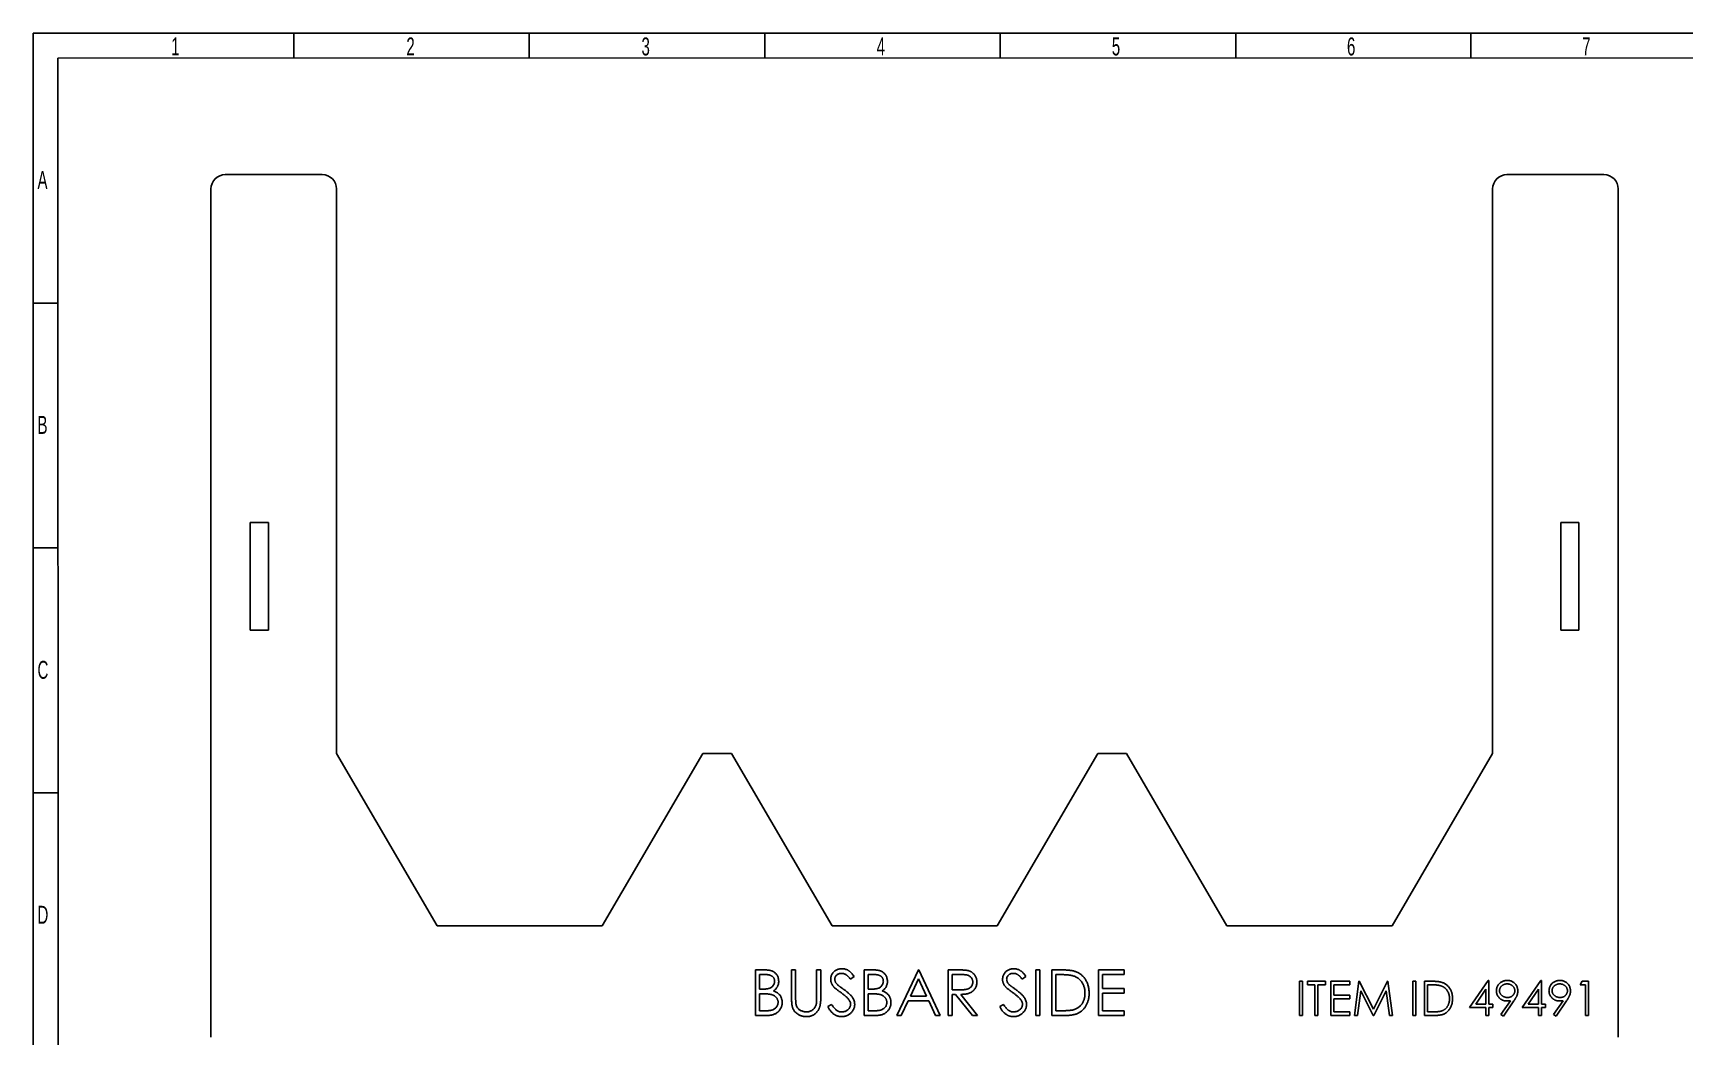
# Model space of a CAD drawing. Header units: millimetres. Extents: x 10 to 411, y 8 to 288.
# Drawn here: x 9.7 to 239.8, y 148.6 to 288.5 of the extents above; entities that cross this region are included whole.
import ezdxf

# ---------------------------------------------------------------- set-up
doc = ezdxf.new("R2010")
doc.units = ezdxf.units.MM
doc.layers.add('SLD-0', color=179, linetype='Continuous')
doc.styles.add('SLDTEXTSTYLE2', font='TXT', dxfattribs={"width": 0.623711})

msp = doc.modelspace()

# ---------------------------------------------------------------- linework, layer by layer
at = {"color": 7, "linetype": 'Continuous', "lineweight": 25}
for p, q in [((50.01, 268.77), (36.51, 268.77)), ((228.51, 268.77), (215.01, 268.77)), ((34.51, 266.77), (34.51, 148.62)), ((52.01, 188.12), (52.01, 266.77)), ((213.01, 266.77), (213.01, 188.12)), ((230.51, 148.62), (230.51, 266.77)), ((39.99, 220.32), (39.99, 205.32)), ((42.54, 220.32), (39.99, 220.32)), ((42.54, 205.32), (42.54, 220.32)), ((222.49, 220.32), (222.49, 205.32)), ((225.04, 220.32), (222.49, 220.32)), ((225.04, 205.32), (225.04, 220.32)), ((39.99, 205.32), (42.54, 205.32)), ((222.49, 205.32), (225.04, 205.32)), ((66.01, 164.12), (52.01, 188.12)), ((103.01, 188.12), (89.01, 164.12)), ((107.01, 188.12), (103.01, 188.12)), ((121.01, 164.12), (107.01, 188.12)), ((158.01, 188.12), (144.01, 164.12)), ((162.01, 188.12), (158.01, 188.12)), ((176.01, 164.12), (162.01, 188.12)), ((213.01, 188.12), (199.01, 164.12)), ((89.01, 164.12), (66.01, 164.12)), ((144.01, 164.12), (121.01, 164.12)), ((199.01, 164.12), (176.01, 164.12)), ((110.33, 157.97), (111.57, 157.97)), ((110.33, 151.62), (110.33, 157.97)), ((111.67, 157.32), (110.9, 157.32)), ((110.9, 157.32), (110.9, 155.29)), ((115.37, 157.97), (115.94, 157.97)), ((115.37, 154.14), (115.37, 157.97)), ((115.94, 157.97), (115.94, 154.17)), ((118.87, 157.97), (119.44, 157.97)), ((118.87, 154.17), (118.87, 157.97)), ((119.44, 157.97), (119.44, 154.14)), ((124.08, 157.06), (123.57, 156.67)), ((125.47, 157.97), (126.71, 157.97)), ((125.47, 151.62), (125.47, 157.97)), ((126.04, 157.32), (126.04, 155.29)), ((126.81, 157.32), (126.04, 157.32)), ((130.03, 151.62), (133.04, 157.97)), ((133.07, 156.74), (131.92, 154.31)), ((133.04, 157.97), (133.12, 157.97)), ((134.19, 154.31), (133.07, 156.74)), ((133.12, 157.97), (136.05, 151.62)), ((137.19, 157.97), (138.46, 157.97)), ((137.19, 151.62), (137.19, 157.97)), ((137.76, 157.32), (137.76, 155.21)), ((138.95, 157.32), (137.76, 157.32)), ((148.02, 157.06), (147.5, 156.67)), ((149.4, 157.97), (149.97, 157.97)), ((149.4, 151.62), (149.4, 157.97)), ((149.97, 157.97), (149.97, 151.62)), ((151.6, 157.97), (152.88, 157.97)), ((151.6, 151.62), (151.6, 157.97)), ((152.62, 157.32), (152.17, 157.32)), ((152.17, 157.32), (152.17, 152.28)), ((158.11, 157.97), (161.7, 157.97)), ((158.11, 151.62), (158.11, 157.97)), ((158.68, 157.32), (158.68, 155.37)), ((161.7, 157.32), (158.68, 157.32)), ((161.7, 157.97), (161.7, 157.32)), ((209.81, 152.72), (212.41, 156.51)), ((212.41, 156.51), (212.5, 156.51)), ((212.5, 156.51), (212.5, 153.21)), ((217.14, 152.72), (219.74, 156.51)), ((219.74, 156.51), (219.83, 156.51)), ((219.83, 156.51), (219.83, 153.21)), ((110.9, 155.29), (111.28, 155.29)), ((110.9, 154.64), (110.9, 152.28)), ((111.27, 154.64), (110.9, 154.64)), ((126.04, 155.29), (126.42, 155.29)), ((126.04, 154.64), (126.04, 152.28)), ((126.42, 154.64), (126.04, 154.64)), ((131.92, 154.31), (134.19, 154.31)), ((137.76, 155.21), (138.92, 155.2)), ((137.76, 154.55), (137.76, 151.62)), ((138.22, 154.55), (137.76, 154.55)), ((140.56, 151.62), (138.22, 154.55)), ((138.93, 154.55), (141.26, 151.62)), ((158.68, 155.37), (161.7, 155.37)), ((158.68, 154.72), (158.68, 152.28)), ((161.7, 154.72), (158.68, 154.72)), ((161.7, 155.37), (161.7, 154.72)), ((186.12, 156.39), (186.55, 156.39)), ((186.12, 151.62), (186.12, 156.39)), ((186.55, 156.39), (186.55, 151.62)), ((187.22, 156.39), (189.73, 156.39)), ((187.22, 155.9), (187.22, 156.39)), ((188.26, 155.9), (187.22, 155.9)), ((188.26, 151.62), (188.26, 155.9)), ((188.69, 155.9), (188.69, 151.62)), ((189.73, 155.9), (188.69, 155.9)), ((189.73, 156.39), (189.73, 155.9)), ((190.46, 156.39), (193.14, 156.39)), ((190.46, 151.62), (190.46, 156.39)), ((190.89, 155.9), (190.89, 154.43)), ((193.14, 155.9), (190.89, 155.9)), ((190.89, 154.43), (193.14, 154.43)), ((193.14, 156.39), (193.14, 155.9)), ((193.14, 154.43), (193.14, 153.94)), ((193.76, 151.62), (194.38, 156.39)), ((194.64, 155.06), (194.19, 151.62)), ((194.38, 156.39), (194.44, 156.39)), ((194.44, 156.39), (196.41, 152.48)), ((196.37, 151.62), (194.64, 155.06)), ((196.41, 152.48), (198.37, 156.39)), ((198.18, 155.05), (196.46, 151.62)), ((198.64, 151.62), (198.18, 155.05)), ((198.37, 156.39), (198.43, 156.39)), ((198.43, 156.39), (199.07, 151.62)), ((201.88, 156.39), (202.3, 156.39)), ((201.88, 151.62), (201.88, 156.39)), ((202.3, 156.39), (202.3, 151.62)), ((203.52, 156.39), (204.49, 156.39)), ((203.52, 151.62), (203.52, 156.39)), ((204.29, 155.9), (203.95, 155.9)), ((203.95, 155.9), (203.95, 152.11)), ((212.07, 155.28), (210.65, 153.21)), ((212.07, 153.21), (212.07, 155.28)), ((219.4, 155.28), (217.98, 153.21)), ((219.4, 153.21), (219.4, 155.28)), ((225.2, 155.9), (225.48, 156.39)), ((225.93, 155.9), (225.2, 155.9)), ((225.48, 156.39), (226.36, 156.39)), ((225.93, 151.62), (225.93, 155.9)), ((226.36, 156.39), (226.36, 151.62)), ((110.9, 152.28), (111.71, 152.28)), ((120.42, 152.85), (120.96, 153.17)), ((126.04, 152.28), (126.85, 152.28)), ((131.62, 153.66), (130.65, 151.62)), ((134.49, 153.66), (131.62, 153.66)), ((135.43, 151.62), (134.49, 153.66)), ((144.36, 152.85), (144.89, 153.17)), ((152.17, 152.28), (152.9, 152.28)), ((158.68, 152.28), (161.7, 152.28)), ((161.7, 152.28), (161.7, 151.62)), ((190.89, 153.94), (190.89, 152.11)), ((193.14, 153.94), (190.89, 153.94)), ((190.89, 152.11), (193.14, 152.11)), ((193.14, 152.11), (193.14, 151.62)), ((203.95, 152.11), (204.5, 152.11)), ((212.07, 152.72), (209.81, 152.72)), ((210.65, 153.21), (212.07, 153.21)), ((212.07, 151.62), (212.07, 152.72)), ((212.5, 153.21), (213.05, 153.21)), ((212.5, 152.72), (212.5, 151.62)), ((213.05, 152.72), (212.5, 152.72)), ((213.05, 153.21), (213.05, 152.72)), ((214.17, 151.74), (215.5, 153.67)), ((215.98, 153.65), (214.51, 151.5)), ((219.4, 152.72), (217.14, 152.72)), ((217.98, 153.21), (219.4, 153.21)), ((219.4, 151.62), (219.4, 152.72)), ((219.83, 153.21), (220.38, 153.21)), ((219.83, 152.72), (219.83, 151.62)), ((220.38, 152.72), (219.83, 152.72)), ((220.38, 153.21), (220.38, 152.72)), ((221.5, 151.74), (222.82, 153.67)), ((223.31, 153.65), (221.84, 151.5)), ((112.04, 151.62), (110.33, 151.62)), ((127.19, 151.62), (125.47, 151.62)), ((130.65, 151.62), (130.03, 151.62)), ((136.05, 151.62), (135.43, 151.62)), ((137.76, 151.62), (137.19, 151.62)), ((141.26, 151.62), (140.56, 151.62)), ((149.97, 151.62), (149.4, 151.62)), ((153.57, 151.62), (151.6, 151.62)), ((161.7, 151.62), (158.11, 151.62)), ((186.55, 151.62), (186.12, 151.62)), ((188.69, 151.62), (188.26, 151.62)), ((193.14, 151.62), (190.46, 151.62)), ((194.19, 151.62), (193.76, 151.62)), ((196.46, 151.62), (196.37, 151.62)), ((199.07, 151.62), (198.64, 151.62)), ((202.3, 151.62), (201.88, 151.62)), ((205, 151.62), (203.52, 151.62)), ((212.5, 151.62), (212.07, 151.62)), ((214.51, 151.5), (214.17, 151.74)), ((219.83, 151.62), (219.4, 151.62)), ((221.84, 151.5), (221.5, 151.74)), ((226.36, 151.62), (225.93, 151.62))]:
    msp.add_line(p, q, dxfattribs=at)
for centre, start, end in [((36.51, 266.77), 90, 180), ((50.01, 266.77), 0, 90), ((215.01, 266.77), 90, 180), ((228.51, 266.77), 0, 90)]:
    msp.add_arc(centre, 2, start, end, dxfattribs=at)
for points, knots in [([(111.57, 157.97), (111.63, 157.97), (111.74, 157.97), (111.91, 157.96), (112.07, 157.95), (112.22, 157.93), (112.36, 157.9), (112.49, 157.87), (112.61, 157.84), (112.75, 157.78), (112.91, 157.69), (113.08, 157.57), (113.23, 157.41), (113.35, 157.24), (113.46, 157.04), (113.53, 156.84), (113.58, 156.62), (113.58, 156.48), (113.58, 156.4)], [0, 0, 0, 0, 0.062594, 0.121323, 0.17668, 0.228365, 0.276868, 0.321879, 0.364099, 0.403356, 0.477968, 0.550535, 0.623584, 0.698175, 0.773354, 0.847281, 0.922818, 1, 1, 1, 1]), ([(113.01, 156.39), (113.01, 156.42), (113.01, 156.49), (112.99, 156.59), (112.97, 156.69), (112.94, 156.78), (112.89, 156.86), (112.83, 156.94), (112.77, 157.01), (112.69, 157.08), (112.6, 157.13), (112.51, 157.19), (112.39, 157.23), (112.27, 157.26), (112.14, 157.29), (111.99, 157.31), (111.84, 157.32), (111.73, 157.32), (111.67, 157.32)], [0, 0, 0, 0, 0.057003, 0.111818, 0.164402, 0.21587, 0.266841, 0.317479, 0.369902, 0.4234, 0.479718, 0.539241, 0.602431, 0.67103, 0.744485, 0.823454, 0.90874, 1, 1, 1, 1]), ([(120.83, 156.65), (120.83, 156.72), (120.84, 156.85), (120.88, 157.05), (120.94, 157.23), (121.03, 157.41), (121.14, 157.57), (121.27, 157.71), (121.42, 157.84), (121.6, 157.95), (121.78, 158.03), (121.98, 158.09), (122.18, 158.13), (122.32, 158.13), (122.39, 158.14)], [0, 0, 0, 0, 0.083785, 0.16578, 0.24628, 0.327461, 0.408797, 0.489715, 0.571376, 0.655523, 0.741019, 0.826547, 0.911989, 1, 1, 1, 1]), ([(121.18, 155.69), (121.16, 155.73), (121.1, 155.8), (121.03, 155.91), (120.97, 156.03), (120.92, 156.15), (120.88, 156.27), (120.85, 156.4), (120.83, 156.53), (120.83, 156.61), (120.83, 156.65)], [0, 0, 0, 0, 0.133507, 0.262559, 0.388264, 0.512667, 0.633722, 0.755394, 0.877553, 1, 1, 1, 1]), ([(122.33, 157.49), (122.26, 157.48), (122.14, 157.48), (121.96, 157.43), (121.8, 157.36), (121.66, 157.26), (121.54, 157.14), (121.46, 157), (121.41, 156.84), (121.4, 156.74), (121.4, 156.68)], [0, 0, 0, 0, 0.1430731, 0.275903, 0.4023709, 0.5284136, 0.6503564, 0.7658951, 0.8807741, 1, 1, 1, 1]), ([(121.4, 156.68), (121.4, 156.65), (121.4, 156.58), (121.42, 156.48), (121.45, 156.38), (121.49, 156.28), (121.54, 156.18), (121.62, 156.07), (121.71, 155.97), (121.78, 155.9), (121.82, 155.86)], [0, 0, 0, 0, 0.1072852, 0.2147459, 0.3229386, 0.4341162, 0.5534123, 0.686073, 0.834256, 1, 1, 1, 1]), ([(123.57, 156.67), (123.54, 156.71), (123.48, 156.79), (123.39, 156.9), (123.3, 157), (123.22, 157.08), (123.14, 157.16), (123.06, 157.22), (122.99, 157.28), (122.9, 157.34), (122.78, 157.4), (122.64, 157.45), (122.49, 157.48), (122.38, 157.48), (122.33, 157.49)], [0, 0, 0, 0, 0.098469, 0.189629, 0.274184, 0.352183, 0.423199, 0.488551, 0.548473, 0.60144, 0.701198, 0.799592, 0.898545, 1, 1, 1, 1]), ([(122.39, 158.14), (122.47, 158.13), (122.62, 158.13), (122.84, 158.08), (123.05, 158.01), (123.22, 157.93), (123.35, 157.84), (123.45, 157.77), (123.55, 157.68), (123.66, 157.58), (123.76, 157.47), (123.87, 157.34), (123.98, 157.21), (124.05, 157.11), (124.08, 157.06)], [0, 0, 0, 0, 0.107233, 0.213252, 0.31883, 0.426794, 0.483646, 0.543604, 0.608308, 0.677127, 0.750686, 0.828713, 0.91219, 1, 1, 1, 1]), ([(126.71, 157.97), (126.77, 157.97), (126.89, 157.97), (127.06, 157.96), (127.22, 157.95), (127.37, 157.93), (127.5, 157.9), (127.63, 157.87), (127.75, 157.84), (127.89, 157.78), (128.05, 157.69), (128.22, 157.57), (128.37, 157.41), (128.5, 157.24), (128.6, 157.04), (128.67, 156.84), (128.72, 156.62), (128.72, 156.48), (128.73, 156.4)], [0, 0, 0, 0, 0.062594, 0.121323, 0.17668, 0.228365, 0.276868, 0.321879, 0.364099, 0.403356, 0.477968, 0.550535, 0.623584, 0.698175, 0.773354, 0.847281, 0.922818, 1, 1, 1, 1]), ([(128.16, 156.39), (128.15, 156.42), (128.15, 156.49), (128.14, 156.59), (128.11, 156.69), (128.08, 156.78), (128.03, 156.86), (127.98, 156.94), (127.91, 157.01), (127.83, 157.08), (127.75, 157.13), (127.65, 157.19), (127.54, 157.23), (127.42, 157.26), (127.28, 157.29), (127.14, 157.31), (126.98, 157.32), (126.87, 157.32), (126.81, 157.32)], [0, 0, 0, 0, 0.0570031, 0.1118179, 0.1644024, 0.2158698, 0.2668411, 0.317479, 0.3699021, 0.4234004, 0.4797184, 0.5392415, 0.6024307, 0.6710295, 0.7444848, 0.823454, 0.9087403, 1, 1, 1, 1]), ([(138.46, 157.97), (138.55, 157.97), (138.71, 157.97), (138.94, 157.97), (139.16, 157.96), (139.35, 157.95), (139.52, 157.94), (139.66, 157.93), (139.79, 157.91), (139.87, 157.89), (139.9, 157.89)], [0, 0, 0, 0, 0.176258, 0.338434, 0.484822, 0.617158, 0.734698, 0.837385, 0.926372, 1, 1, 1, 1]), ([(140.61, 156.28), (140.61, 156.33), (140.6, 156.43), (140.57, 156.58), (140.51, 156.72), (140.43, 156.85), (140.33, 156.97), (140.22, 157.07), (140.09, 157.15), (139.97, 157.21), (139.86, 157.24), (139.77, 157.26), (139.66, 157.28), (139.54, 157.3), (139.41, 157.31), (139.27, 157.32), (139.12, 157.32), (139.01, 157.32), (138.95, 157.32)], [0, 0, 0, 0, 0.068814, 0.136365, 0.204019, 0.273064, 0.342913, 0.410965, 0.479169, 0.549308, 0.587652, 0.630647, 0.678879, 0.731934, 0.791111, 0.855283, 0.925086, 1, 1, 1, 1]), ([(139.9, 157.89), (139.95, 157.88), (140.04, 157.85), (140.17, 157.81), (140.3, 157.75), (140.42, 157.68), (140.53, 157.61), (140.64, 157.52), (140.74, 157.43), (140.83, 157.33), (140.91, 157.22), (140.98, 157.1), (141.04, 156.98), (141.09, 156.85), (141.13, 156.72), (141.16, 156.57), (141.18, 156.43), (141.18, 156.33), (141.18, 156.28)], [0, 0, 0, 0, 0.064217, 0.127064, 0.188745, 0.249132, 0.309453, 0.369827, 0.43065, 0.492352, 0.554072, 0.61569, 0.676798, 0.738439, 0.801317, 0.865185, 0.931641, 1, 1, 1, 1]), ([(144.76, 156.65), (144.77, 156.72), (144.77, 156.85), (144.81, 157.05), (144.87, 157.23), (144.96, 157.41), (145.07, 157.57), (145.2, 157.71), (145.36, 157.84), (145.53, 157.95), (145.72, 158.03), (145.91, 158.09), (146.12, 158.13), (146.26, 158.13), (146.33, 158.14)], [0, 0, 0, 0, 0.083785, 0.16578, 0.24628, 0.327461, 0.408797, 0.489715, 0.571376, 0.655523, 0.741019, 0.826547, 0.911989, 1, 1, 1, 1]), ([(145.12, 155.69), (145.09, 155.73), (145.03, 155.8), (144.96, 155.91), (144.9, 156.03), (144.85, 156.15), (144.81, 156.27), (144.78, 156.4), (144.77, 156.53), (144.76, 156.61), (144.76, 156.65)], [0, 0, 0, 0, 0.133507, 0.262559, 0.388264, 0.512667, 0.633722, 0.755394, 0.877553, 1, 1, 1, 1]), ([(146.26, 157.49), (146.2, 157.48), (146.07, 157.48), (145.89, 157.43), (145.73, 157.36), (145.59, 157.26), (145.48, 157.14), (145.39, 157), (145.34, 156.84), (145.34, 156.74), (145.33, 156.68)], [0, 0, 0, 0, 0.143073, 0.275903, 0.402371, 0.528414, 0.650356, 0.765895, 0.880774, 1, 1, 1, 1]), ([(145.33, 156.68), (145.33, 156.65), (145.34, 156.58), (145.35, 156.48), (145.38, 156.38), (145.42, 156.28), (145.48, 156.18), (145.55, 156.07), (145.64, 155.97), (145.71, 155.9), (145.75, 155.86)], [0, 0, 0, 0, 0.107285, 0.214746, 0.322939, 0.434116, 0.553412, 0.686073, 0.834256, 1, 1, 1, 1]), ([(147.5, 156.67), (147.47, 156.71), (147.41, 156.79), (147.32, 156.9), (147.24, 157), (147.15, 157.08), (147.07, 157.16), (147, 157.22), (146.92, 157.28), (146.83, 157.34), (146.72, 157.4), (146.57, 157.45), (146.42, 157.48), (146.32, 157.48), (146.26, 157.49)], [0, 0, 0, 0, 0.098469, 0.189629, 0.274184, 0.352183, 0.423199, 0.488551, 0.548473, 0.60144, 0.701198, 0.799592, 0.898545, 1, 1, 1, 1]), ([(146.33, 158.14), (146.4, 158.13), (146.55, 158.13), (146.77, 158.08), (146.98, 158.01), (147.15, 157.93), (147.28, 157.84), (147.38, 157.77), (147.49, 157.68), (147.59, 157.58), (147.7, 157.47), (147.8, 157.34), (147.91, 157.21), (147.98, 157.11), (148.02, 157.06)], [0, 0, 0, 0, 0.107233, 0.213252, 0.31883, 0.426794, 0.483646, 0.543604, 0.608308, 0.677127, 0.750686, 0.828713, 0.91219, 1, 1, 1, 1]), ([(154.57, 157.14), (154.52, 157.16), (154.4, 157.19), (154.22, 157.22), (154.01, 157.25), (153.78, 157.28), (153.52, 157.3), (153.24, 157.31), (152.94, 157.32), (152.73, 157.32), (152.62, 157.32)], [0, 0, 0, 0, 0.084319, 0.179285, 0.286583, 0.405111, 0.535593, 0.67819, 0.832976, 1, 1, 1, 1]), ([(152.88, 157.97), (153, 157.97), (153.21, 157.97), (153.52, 157.96), (153.81, 157.94), (154.07, 157.92), (154.31, 157.89), (154.53, 157.85), (154.72, 157.8), (154.84, 157.76), (154.9, 157.74)], [0, 0, 0, 0, 0.164289, 0.317406, 0.458844, 0.589367, 0.707831, 0.81577, 0.91288, 1, 1, 1, 1]), ([(156.24, 154.72), (156.24, 154.79), (156.24, 154.94), (156.22, 155.15), (156.18, 155.36), (156.13, 155.56), (156.07, 155.75), (155.99, 155.93), (155.91, 156.1), (155.8, 156.27), (155.69, 156.42), (155.56, 156.56), (155.42, 156.69), (155.27, 156.81), (155.11, 156.91), (154.94, 157), (154.76, 157.08), (154.63, 157.12), (154.57, 157.14)], [0, 0, 0, 0, 0.0701512, 0.1378126, 0.2032262, 0.2671741, 0.330024, 0.3917943, 0.4530844, 0.5143339, 0.575, 0.6348655, 0.6941163, 0.7534416, 0.8131258, 0.8740797, 0.936007, 1, 1, 1, 1]), ([(154.9, 157.74), (154.97, 157.72), (155.12, 157.66), (155.32, 157.56), (155.52, 157.44), (155.7, 157.31), (155.87, 157.16), (156.03, 156.99), (156.18, 156.82), (156.31, 156.62), (156.43, 156.42), (156.53, 156.2), (156.62, 155.98), (156.69, 155.75), (156.74, 155.5), (156.78, 155.25), (156.81, 154.99), (156.81, 154.81), (156.81, 154.72)], [0, 0, 0, 0, 0.061545, 0.121694, 0.181155, 0.239875, 0.298702, 0.357647, 0.417605, 0.478494, 0.540407, 0.602345, 0.665004, 0.728559, 0.793651, 0.860534, 0.929236, 1, 1, 1, 1]), ([(213.54, 155.05), (213.54, 155.12), (213.54, 155.25), (213.58, 155.44), (213.64, 155.62), (213.73, 155.79), (213.84, 155.95), (213.97, 156.09), (214.12, 156.21), (214.28, 156.32), (214.47, 156.4), (214.66, 156.46), (214.85, 156.5), (214.99, 156.51), (215.05, 156.51)], [0, 0, 0, 0, 0.085249, 0.167327, 0.248175, 0.328829, 0.409908, 0.490584, 0.572993, 0.658265, 0.744222, 0.82906, 0.913938, 1, 1, 1, 1]), ([(215.05, 156.51), (215.12, 156.51), (215.25, 156.5), (215.44, 156.46), (215.63, 156.4), (215.8, 156.32), (215.96, 156.22), (216.11, 156.09), (216.23, 155.94), (216.34, 155.78), (216.42, 155.61), (216.48, 155.43), (216.52, 155.24), (216.53, 155.11), (216.53, 155.04)], [0, 0, 0, 0, 0.0855321, 0.1690034, 0.2519432, 0.335682, 0.4194086, 0.5012649, 0.5837029, 0.6680004, 0.7519187, 0.8345977, 0.9165257, 1, 1, 1, 1]), ([(220.86, 155.05), (220.87, 155.12), (220.87, 155.25), (220.91, 155.44), (220.97, 155.62), (221.06, 155.79), (221.16, 155.95), (221.29, 156.09), (221.44, 156.21), (221.61, 156.32), (221.79, 156.4), (221.98, 156.46), (222.18, 156.5), (222.31, 156.51), (222.38, 156.51)], [0, 0, 0, 0, 0.085249, 0.167327, 0.248175, 0.328829, 0.409908, 0.490584, 0.572993, 0.658265, 0.744222, 0.82906, 0.913938, 1, 1, 1, 1]), ([(222.38, 156.51), (222.45, 156.51), (222.58, 156.5), (222.77, 156.46), (222.95, 156.4), (223.13, 156.32), (223.29, 156.22), (223.43, 156.09), (223.56, 155.94), (223.67, 155.78), (223.75, 155.61), (223.81, 155.43), (223.85, 155.24), (223.85, 155.11), (223.86, 155.04)], [0, 0, 0, 0, 0.085532, 0.169003, 0.251943, 0.335682, 0.419409, 0.501265, 0.583703, 0.668, 0.751919, 0.834598, 0.916526, 1, 1, 1, 1]), ([(112.46, 154.56), (112.43, 154.57), (112.36, 154.58), (112.26, 154.6), (112.13, 154.61), (111.99, 154.62), (111.83, 154.63), (111.66, 154.63), (111.47, 154.64), (111.34, 154.64), (111.27, 154.64)], [0, 0, 0, 0, 0.079306, 0.171953, 0.277057, 0.394731, 0.526177, 0.671345, 0.829285, 1, 1, 1, 1]), ([(111.28, 155.29), (111.34, 155.29), (111.44, 155.29), (111.6, 155.29), (111.75, 155.3), (111.88, 155.32), (112, 155.33), (112.11, 155.36), (112.21, 155.38), (112.33, 155.42), (112.46, 155.48), (112.6, 155.57), (112.72, 155.67), (112.82, 155.8), (112.91, 155.93), (112.97, 156.08), (113.01, 156.23), (113.01, 156.34), (113.01, 156.39)], [0, 0, 0, 0, 0.072301, 0.1397, 0.202289, 0.2606, 0.31319, 0.361739, 0.405706, 0.44554, 0.518832, 0.589778, 0.658867, 0.72843, 0.797283, 0.864815, 0.931364, 1, 1, 1, 1]), ([(113.5, 153.43), (113.5, 153.46), (113.5, 153.53), (113.49, 153.62), (113.46, 153.72), (113.44, 153.81), (113.39, 153.9), (113.35, 153.98), (113.29, 154.07), (113.2, 154.17), (113.08, 154.29), (112.89, 154.41), (112.69, 154.5), (112.54, 154.54), (112.46, 154.56)], [0, 0, 0, 0, 0.060287, 0.119602, 0.177503, 0.235143, 0.292133, 0.350871, 0.410098, 0.470732, 0.594829, 0.722579, 0.856691, 1, 1, 1, 1]), ([(113.58, 156.4), (113.58, 156.33), (113.58, 156.19), (113.54, 155.99), (113.48, 155.8), (113.4, 155.62), (113.29, 155.45), (113.17, 155.3), (113.02, 155.16), (112.91, 155.09), (112.85, 155.05)], [0, 0, 0, 0, 0.130569, 0.256581, 0.380552, 0.503623, 0.625739, 0.747549, 0.871766, 1, 1, 1, 1]), ([(112.85, 155.05), (112.92, 155.02), (113.06, 154.97), (113.25, 154.87), (113.41, 154.77), (113.55, 154.66), (113.67, 154.54), (113.77, 154.41), (113.86, 154.27), (113.94, 154.12), (114, 153.95), (114.04, 153.78), (114.07, 153.61), (114.07, 153.49), (114.07, 153.43)], [0, 0, 0, 0, 0.106057, 0.202914, 0.2903, 0.370223, 0.446384, 0.521397, 0.598291, 0.676142, 0.755529, 0.834887, 0.916646, 1, 1, 1, 1]), ([(115.94, 154.17), (115.94, 154.12), (115.94, 154.01), (115.94, 153.87), (115.95, 153.74), (115.95, 153.62), (115.95, 153.53), (115.96, 153.45), (115.96, 153.38), (115.97, 153.34), (115.97, 153.32)], [0, 0, 0, 0, 0.191079, 0.362605, 0.516099, 0.650038, 0.765977, 0.862374, 0.940842, 1, 1, 1, 1]), ([(118.81, 153.18), (118.82, 153.21), (118.83, 153.26), (118.84, 153.34), (118.85, 153.44), (118.86, 153.56), (118.87, 153.69), (118.87, 153.83), (118.87, 154), (118.87, 154.11), (118.87, 154.17)], [0, 0, 0, 0, 0.069835, 0.155621, 0.257802, 0.373811, 0.506402, 0.655564, 0.820079, 1, 1, 1, 1]), ([(122.22, 154.82), (122.16, 154.87), (122.03, 154.96), (121.85, 155.1), (121.69, 155.22), (121.55, 155.33), (121.43, 155.44), (121.33, 155.53), (121.25, 155.61), (121.2, 155.66), (121.18, 155.69)], [0, 0, 0, 0, 0.181535, 0.347082, 0.495568, 0.628357, 0.74552, 0.845831, 0.930782, 1, 1, 1, 1]), ([(121.82, 155.86), (121.83, 155.85), (121.86, 155.82), (121.92, 155.77), (122, 155.71), (122.1, 155.64), (122.22, 155.55), (122.35, 155.46), (122.5, 155.35), (122.61, 155.27), (122.67, 155.23)], [0, 0, 0, 0, 0.052594, 0.124952, 0.218094, 0.333502, 0.468789, 0.624938, 0.801683, 1, 1, 1, 1]), ([(123.37, 153.81), (123.34, 153.85), (123.28, 153.92), (123.18, 154.04), (123.06, 154.16), (122.92, 154.28), (122.77, 154.41), (122.6, 154.54), (122.42, 154.68), (122.29, 154.78), (122.22, 154.82)], [0, 0, 0, 0, 0.090279, 0.18953, 0.299198, 0.418926, 0.548376, 0.688136, 0.839084, 1, 1, 1, 1]), ([(122.67, 155.23), (122.74, 155.18), (122.87, 155.08), (123.06, 154.94), (123.23, 154.79), (123.39, 154.65), (123.53, 154.52), (123.65, 154.39), (123.76, 154.27), (123.87, 154.11), (123.99, 153.91), (124.09, 153.67), (124.15, 153.42), (124.16, 153.26), (124.17, 153.18)], [0, 0, 0, 0, 0.096972, 0.187773, 0.272396, 0.351321, 0.424335, 0.491909, 0.554233, 0.611268, 0.716348, 0.81454, 0.908495, 1, 1, 1, 1]), ([(126.42, 155.29), (126.48, 155.29), (126.59, 155.29), (126.74, 155.29), (126.89, 155.3), (127.02, 155.32), (127.14, 155.33), (127.25, 155.36), (127.35, 155.38), (127.47, 155.42), (127.6, 155.48), (127.74, 155.57), (127.86, 155.67), (127.97, 155.8), (128.05, 155.93), (128.11, 156.08), (128.15, 156.23), (128.15, 156.34), (128.16, 156.39)], [0, 0, 0, 0, 0.072301, 0.1397003, 0.2022885, 0.2605995, 0.3131903, 0.3617389, 0.4057065, 0.44554, 0.518832, 0.5897782, 0.6588675, 0.7284305, 0.7972827, 0.8648154, 0.9313638, 1, 1, 1, 1]), ([(127.6, 154.56), (127.57, 154.57), (127.51, 154.58), (127.4, 154.6), (127.27, 154.61), (127.13, 154.62), (126.98, 154.63), (126.8, 154.63), (126.61, 154.64), (126.48, 154.64), (126.42, 154.64)], [0, 0, 0, 0, 0.079306, 0.171953, 0.277057, 0.394731, 0.526177, 0.671345, 0.829285, 1, 1, 1, 1]), ([(128.64, 153.43), (128.64, 153.46), (128.64, 153.53), (128.63, 153.62), (128.61, 153.72), (128.58, 153.81), (128.54, 153.9), (128.49, 153.98), (128.43, 154.07), (128.34, 154.17), (128.22, 154.29), (128.04, 154.41), (127.83, 154.5), (127.68, 154.54), (127.6, 154.56)], [0, 0, 0, 0, 0.060287, 0.119602, 0.177503, 0.235143, 0.292133, 0.350871, 0.410098, 0.470732, 0.594829, 0.722579, 0.856691, 1, 1, 1, 1]), ([(128.73, 156.4), (128.72, 156.33), (128.72, 156.19), (128.68, 155.99), (128.62, 155.8), (128.54, 155.62), (128.44, 155.45), (128.31, 155.3), (128.16, 155.16), (128.05, 155.09), (127.99, 155.05)], [0, 0, 0, 0, 0.130569, 0.256581, 0.380552, 0.503623, 0.625739, 0.747549, 0.871766, 1, 1, 1, 1]), ([(127.99, 155.05), (128.06, 155.02), (128.2, 154.97), (128.39, 154.87), (128.56, 154.77), (128.69, 154.66), (128.81, 154.54), (128.92, 154.41), (129, 154.27), (129.08, 154.12), (129.14, 153.95), (129.18, 153.78), (129.21, 153.61), (129.21, 153.49), (129.21, 153.43)], [0, 0, 0, 0, 0.106057, 0.202914, 0.2903, 0.370223, 0.446384, 0.521397, 0.598291, 0.676142, 0.755529, 0.834887, 0.916646, 1, 1, 1, 1]), ([(138.92, 155.2), (138.98, 155.2), (139.08, 155.2), (139.24, 155.2), (139.38, 155.21), (139.51, 155.22), (139.63, 155.24), (139.74, 155.26), (139.83, 155.29), (139.95, 155.32), (140.08, 155.38), (140.21, 155.46), (140.33, 155.57), (140.43, 155.69), (140.51, 155.83), (140.57, 155.97), (140.6, 156.12), (140.61, 156.22), (140.61, 156.28)], [0, 0, 0, 0, 0.071668, 0.138913, 0.201185, 0.259124, 0.312255, 0.360682, 0.405086, 0.445102, 0.518778, 0.589462, 0.658462, 0.727283, 0.796322, 0.863175, 0.930949, 1, 1, 1, 1]), ([(141.18, 156.28), (141.18, 156.19), (141.17, 156.03), (141.12, 155.79), (141.05, 155.56), (140.94, 155.36), (140.8, 155.17), (140.63, 155), (140.43, 154.87), (140.25, 154.77), (140.09, 154.71), (139.96, 154.67), (139.81, 154.64), (139.66, 154.61), (139.49, 154.58), (139.31, 154.57), (139.13, 154.56), (139, 154.56), (138.93, 154.55)], [0, 0, 0, 0, 0.07878, 0.153721, 0.226714, 0.299191, 0.37119, 0.443006, 0.516689, 0.593217, 0.633873, 0.676989, 0.7229, 0.771959, 0.824211, 0.879379, 0.937948, 1, 1, 1, 1]), ([(146.16, 154.82), (146.09, 154.87), (145.96, 154.96), (145.79, 155.1), (145.63, 155.22), (145.49, 155.33), (145.36, 155.44), (145.26, 155.53), (145.18, 155.61), (145.14, 155.66), (145.12, 155.69)], [0, 0, 0, 0, 0.181535, 0.347082, 0.495568, 0.628357, 0.74552, 0.845831, 0.930782, 1, 1, 1, 1]), ([(145.75, 155.86), (145.77, 155.85), (145.8, 155.82), (145.86, 155.77), (145.94, 155.71), (146.04, 155.64), (146.15, 155.55), (146.29, 155.46), (146.44, 155.35), (146.55, 155.27), (146.6, 155.23)], [0, 0, 0, 0, 0.052594, 0.124952, 0.218094, 0.333502, 0.468789, 0.624938, 0.801683, 1, 1, 1, 1]), ([(147.3, 153.81), (147.27, 153.85), (147.22, 153.92), (147.11, 154.04), (146.99, 154.16), (146.86, 154.28), (146.71, 154.41), (146.54, 154.54), (146.35, 154.68), (146.23, 154.78), (146.16, 154.82)], [0, 0, 0, 0, 0.0902792, 0.1895299, 0.2991979, 0.4189259, 0.5483763, 0.6881364, 0.8390835, 1, 1, 1, 1]), ([(146.6, 155.23), (146.67, 155.18), (146.81, 155.08), (147, 154.94), (147.17, 154.79), (147.32, 154.65), (147.46, 154.52), (147.59, 154.39), (147.69, 154.27), (147.81, 154.11), (147.92, 153.91), (148.03, 153.67), (148.09, 153.42), (148.1, 153.26), (148.1, 153.18)], [0, 0, 0, 0, 0.096972, 0.187773, 0.272396, 0.351321, 0.424335, 0.491909, 0.554233, 0.611268, 0.716348, 0.81454, 0.908495, 1, 1, 1, 1]), ([(156.81, 154.72), (156.81, 154.64), (156.81, 154.49), (156.79, 154.26), (156.76, 154.04), (156.71, 153.82), (156.66, 153.62), (156.59, 153.42), (156.51, 153.22), (156.41, 153.04), (156.31, 152.87), (156.2, 152.7), (156.08, 152.55), (155.95, 152.41), (155.82, 152.28), (155.67, 152.16), (155.52, 152.06), (155.37, 151.97), (155.2, 151.88), (155.01, 151.81), (154.81, 151.76), (154.59, 151.71), (154.36, 151.67), (154.11, 151.64), (153.85, 151.63), (153.66, 151.62), (153.57, 151.62)], [0, 0, 0, 0, 0.046081, 0.090807, 0.134295, 0.177024, 0.218823, 0.260244, 0.30108, 0.341614, 0.381583, 0.42012, 0.458075, 0.494738, 0.531195, 0.566934, 0.602713, 0.638327, 0.674853, 0.713467, 0.754442, 0.797815, 0.843989, 0.893072, 0.944963, 1, 1, 1, 1]), ([(154.72, 152.44), (154.77, 152.46), (154.89, 152.5), (155.05, 152.57), (155.21, 152.66), (155.35, 152.75), (155.49, 152.87), (155.61, 152.99), (155.73, 153.12), (155.84, 153.26), (155.93, 153.41), (156.01, 153.58), (156.09, 153.75), (156.14, 153.93), (156.19, 154.11), (156.22, 154.31), (156.24, 154.51), (156.24, 154.65), (156.24, 154.72)], [0, 0, 0, 0, 0.062415, 0.123338, 0.183125, 0.241783, 0.300579, 0.35968, 0.418882, 0.479531, 0.540851, 0.602303, 0.664463, 0.727806, 0.792895, 0.859672, 0.928464, 1, 1, 1, 1]), ([(205.75, 155.76), (205.71, 155.78), (205.63, 155.8), (205.49, 155.82), (205.33, 155.85), (205.16, 155.87), (204.96, 155.88), (204.75, 155.89), (204.53, 155.9), (204.37, 155.9), (204.29, 155.9)], [0, 0, 0, 0, 0.084319, 0.179285, 0.286583, 0.405111, 0.535593, 0.67819, 0.832976, 1, 1, 1, 1]), ([(204.49, 156.39), (204.57, 156.39), (204.73, 156.38), (204.96, 156.38), (205.18, 156.36), (205.38, 156.35), (205.56, 156.32), (205.72, 156.29), (205.87, 156.26), (205.96, 156.23), (206, 156.21)], [0, 0, 0, 0, 0.164289, 0.317406, 0.458844, 0.589367, 0.707831, 0.81577, 0.91288, 1, 1, 1, 1]), ([(207, 153.95), (207, 154), (207, 154.11), (206.99, 154.27), (206.96, 154.43), (206.92, 154.57), (206.88, 154.72), (206.82, 154.85), (206.75, 154.98), (206.67, 155.11), (206.59, 155.22), (206.49, 155.33), (206.39, 155.42), (206.28, 155.51), (206.16, 155.59), (206.03, 155.66), (205.89, 155.72), (205.8, 155.75), (205.75, 155.76)], [0, 0, 0, 0, 0.070151, 0.137813, 0.203226, 0.267174, 0.330024, 0.391794, 0.453084, 0.514334, 0.575, 0.634865, 0.694116, 0.753442, 0.813126, 0.87408, 0.936007, 1, 1, 1, 1]), ([(206, 156.21), (206.05, 156.19), (206.16, 156.15), (206.32, 156.07), (206.46, 155.98), (206.6, 155.89), (206.73, 155.77), (206.85, 155.65), (206.95, 155.52), (207.05, 155.37), (207.14, 155.22), (207.22, 155.06), (207.29, 154.89), (207.34, 154.72), (207.38, 154.53), (207.41, 154.34), (207.43, 154.15), (207.43, 154.01), (207.43, 153.94)], [0, 0, 0, 0, 0.061545, 0.121694, 0.181155, 0.239875, 0.298702, 0.357647, 0.417605, 0.478494, 0.540407, 0.602345, 0.665004, 0.728559, 0.793651, 0.860534, 0.929236, 1, 1, 1, 1]), ([(215, 153.64), (214.95, 153.64), (214.85, 153.64), (214.7, 153.66), (214.57, 153.69), (214.43, 153.74), (214.31, 153.8), (214.18, 153.87), (214.07, 153.95), (213.96, 154.04), (213.86, 154.15), (213.77, 154.26), (213.7, 154.38), (213.64, 154.5), (213.6, 154.63), (213.56, 154.76), (213.54, 154.9), (213.54, 155), (213.54, 155.05)], [0, 0, 0, 0, 0.0662949, 0.1301311, 0.1928622, 0.25436, 0.3159098, 0.3773381, 0.4402053, 0.5041751, 0.5680336, 0.6302277, 0.6908615, 0.7514218, 0.8114657, 0.8727505, 0.9353907, 1, 1, 1, 1]), ([(215.03, 156.02), (215, 156.02), (214.92, 156.02), (214.82, 156), (214.72, 155.98), (214.62, 155.95), (214.53, 155.91), (214.44, 155.86), (214.36, 155.81), (214.28, 155.74), (214.2, 155.67), (214.14, 155.6), (214.09, 155.52), (214.04, 155.44), (214.01, 155.35), (213.98, 155.26), (213.97, 155.17), (213.97, 155.11), (213.97, 155.07)], [0, 0, 0, 0, 0.068712, 0.134812, 0.199538, 0.263335, 0.326747, 0.390328, 0.454126, 0.519203, 0.58351, 0.645497, 0.70529, 0.763488, 0.821856, 0.880004, 0.939108, 1, 1, 1, 1]), ([(213.97, 155.07), (213.97, 155.04), (213.97, 154.98), (213.98, 154.88), (214.01, 154.8), (214.04, 154.71), (214.09, 154.63), (214.15, 154.55), (214.21, 154.47), (214.29, 154.4), (214.37, 154.34), (214.46, 154.28), (214.55, 154.23), (214.65, 154.2), (214.75, 154.16), (214.85, 154.14), (214.96, 154.13), (215.04, 154.13), (215.08, 154.13)], [0, 0, 0, 0, 0.0595396, 0.117423, 0.1744404, 0.2317339, 0.289722, 0.3492004, 0.4105155, 0.4750803, 0.5400945, 0.6044441, 0.6686967, 0.7321102, 0.7967393, 0.8629057, 0.9304616, 1, 1, 1, 1]), ([(216.1, 155.07), (216.1, 155.11), (216.1, 155.17), (216.09, 155.26), (216.06, 155.35), (216.03, 155.44), (215.98, 155.52), (215.93, 155.6), (215.86, 155.67), (215.79, 155.74), (215.71, 155.81), (215.63, 155.86), (215.54, 155.91), (215.44, 155.95), (215.35, 155.98), (215.25, 156), (215.14, 156.02), (215.07, 156.02), (215.03, 156.02)], [0, 0, 0, 0, 0.06076, 0.119735, 0.177757, 0.235999, 0.29407, 0.353733, 0.415973, 0.48014, 0.545076, 0.608735, 0.672178, 0.735453, 0.799112, 0.864284, 0.930837, 1, 1, 1, 1]), ([(215.08, 154.13), (215.11, 154.13), (215.19, 154.13), (215.3, 154.14), (215.4, 154.16), (215.49, 154.2), (215.58, 154.23), (215.67, 154.28), (215.75, 154.34), (215.82, 154.4), (215.89, 154.47), (215.94, 154.55), (215.99, 154.63), (216.03, 154.71), (216.06, 154.8), (216.09, 154.88), (216.1, 154.98), (216.1, 155.04), (216.1, 155.07)], [0, 0, 0, 0, 0.072713, 0.141547, 0.208363, 0.272462, 0.33539, 0.397711, 0.459383, 0.522098, 0.584315, 0.644392, 0.703345, 0.761509, 0.82003, 0.878517, 0.938265, 1, 1, 1, 1]), ([(216.53, 155.04), (216.53, 154.99), (216.52, 154.89), (216.5, 154.74), (216.46, 154.58), (216.42, 154.45), (216.38, 154.34), (216.34, 154.25), (216.29, 154.16), (216.24, 154.07), (216.19, 153.97), (216.12, 153.86), (216.05, 153.76), (216.01, 153.68), (215.98, 153.65)], [0, 0, 0, 0, 0.09832, 0.199417, 0.305603, 0.416162, 0.474582, 0.537006, 0.603857, 0.67409, 0.749417, 0.828253, 0.912054, 1, 1, 1, 1]), ([(222.32, 153.64), (222.27, 153.64), (222.18, 153.64), (222.03, 153.66), (221.89, 153.69), (221.76, 153.74), (221.63, 153.8), (221.51, 153.87), (221.4, 153.95), (221.29, 154.04), (221.19, 154.15), (221.1, 154.26), (221.03, 154.38), (220.97, 154.5), (220.92, 154.63), (220.89, 154.76), (220.87, 154.9), (220.87, 155), (220.86, 155.05)], [0, 0, 0, 0, 0.0662949, 0.1301311, 0.1928622, 0.25436, 0.3159098, 0.3773381, 0.4402053, 0.5041751, 0.5680336, 0.6302277, 0.6908615, 0.7514218, 0.8114657, 0.8727505, 0.9353907, 1, 1, 1, 1]), ([(222.36, 156.02), (222.32, 156.02), (222.25, 156.02), (222.15, 156), (222.05, 155.98), (221.95, 155.95), (221.86, 155.91), (221.77, 155.86), (221.68, 155.81), (221.6, 155.74), (221.53, 155.67), (221.47, 155.6), (221.41, 155.52), (221.37, 155.44), (221.33, 155.35), (221.31, 155.26), (221.29, 155.17), (221.29, 155.11), (221.29, 155.07)], [0, 0, 0, 0, 0.0687118, 0.1348121, 0.1995376, 0.2633349, 0.3267475, 0.3903285, 0.4541258, 0.5192033, 0.5835101, 0.6454972, 0.7052898, 0.7634876, 0.8218564, 0.8800043, 0.9391077, 1, 1, 1, 1]), ([(221.29, 155.07), (221.29, 155.04), (221.29, 154.98), (221.31, 154.88), (221.34, 154.8), (221.37, 154.71), (221.42, 154.63), (221.47, 154.55), (221.54, 154.47), (221.62, 154.4), (221.7, 154.34), (221.79, 154.28), (221.88, 154.23), (221.98, 154.2), (222.08, 154.16), (222.18, 154.14), (222.29, 154.13), (222.37, 154.13), (222.4, 154.13)], [0, 0, 0, 0, 0.05954, 0.117423, 0.17444, 0.231734, 0.289722, 0.3492, 0.410516, 0.47508, 0.540094, 0.604444, 0.668697, 0.73211, 0.796739, 0.862906, 0.930462, 1, 1, 1, 1]), ([(223.43, 155.07), (223.43, 155.11), (223.43, 155.17), (223.41, 155.26), (223.39, 155.35), (223.35, 155.44), (223.31, 155.52), (223.25, 155.6), (223.19, 155.67), (223.12, 155.74), (223.04, 155.81), (222.95, 155.86), (222.86, 155.91), (222.77, 155.95), (222.67, 155.98), (222.57, 156), (222.47, 156.02), (222.4, 156.02), (222.36, 156.02)], [0, 0, 0, 0, 0.06076, 0.119735, 0.177757, 0.235999, 0.29407, 0.353733, 0.415973, 0.48014, 0.545076, 0.608735, 0.672178, 0.735453, 0.799112, 0.864284, 0.930837, 1, 1, 1, 1]), ([(222.4, 154.13), (222.44, 154.13), (222.51, 154.13), (222.62, 154.14), (222.72, 154.16), (222.82, 154.2), (222.91, 154.23), (223, 154.28), (223.08, 154.34), (223.15, 154.4), (223.21, 154.47), (223.27, 154.55), (223.32, 154.63), (223.36, 154.71), (223.39, 154.8), (223.41, 154.88), (223.43, 154.98), (223.43, 155.04), (223.43, 155.07)], [0, 0, 0, 0, 0.072713, 0.141547, 0.208363, 0.272462, 0.33539, 0.397711, 0.459383, 0.522098, 0.584315, 0.644392, 0.703345, 0.761509, 0.82003, 0.878517, 0.938265, 1, 1, 1, 1]), ([(223.86, 155.04), (223.86, 154.99), (223.85, 154.89), (223.83, 154.74), (223.79, 154.58), (223.75, 154.45), (223.7, 154.34), (223.66, 154.25), (223.62, 154.16), (223.57, 154.07), (223.51, 153.97), (223.45, 153.86), (223.38, 153.76), (223.33, 153.68), (223.31, 153.65)], [0, 0, 0, 0, 0.09832, 0.1994175, 0.3056026, 0.4161624, 0.4745824, 0.5370065, 0.6038574, 0.6740896, 0.749417, 0.8282535, 0.9120542, 1, 1, 1, 1]), ([(111.71, 152.28), (111.77, 152.28), (111.88, 152.28), (112.04, 152.28), (112.19, 152.29), (112.33, 152.31), (112.45, 152.32), (112.57, 152.35), (112.67, 152.37), (112.79, 152.41), (112.92, 152.48), (113.06, 152.57), (113.19, 152.68), (113.3, 152.82), (113.39, 152.96), (113.45, 153.11), (113.49, 153.27), (113.5, 153.37), (113.5, 153.43)], [0, 0, 0, 0, 0.072502, 0.139739, 0.201795, 0.259822, 0.312206, 0.360773, 0.40454, 0.443698, 0.516841, 0.587874, 0.657965, 0.728969, 0.799308, 0.866636, 0.933116, 1, 1, 1, 1]), ([(114.07, 153.43), (114.07, 153.36), (114.07, 153.24), (114.04, 153.06), (114, 152.89), (113.94, 152.73), (113.86, 152.57), (113.76, 152.42), (113.65, 152.28), (113.52, 152.14), (113.38, 152.02), (113.22, 151.91), (113.06, 151.83), (112.88, 151.75), (112.68, 151.69), (112.48, 151.65), (112.27, 151.63), (112.12, 151.62), (112.04, 151.62)], [0, 0, 0, 0, 0.0611603, 0.1203346, 0.1781803, 0.2352351, 0.292683, 0.3511862, 0.4104566, 0.4717199, 0.5337612, 0.595739, 0.6578875, 0.7212952, 0.7868225, 0.8546862, 0.925478, 1, 1, 1, 1]), ([(115.49, 152.8), (115.48, 152.83), (115.46, 152.91), (115.44, 153.03), (115.42, 153.17), (115.4, 153.33), (115.39, 153.5), (115.38, 153.7), (115.37, 153.91), (115.37, 154.06), (115.37, 154.14)], [0, 0, 0, 0, 0.07813, 0.169465, 0.274335, 0.39211, 0.523687, 0.668365, 0.827132, 1, 1, 1, 1]), ([(117.47, 151.46), (117.41, 151.46), (117.29, 151.47), (117.11, 151.48), (116.94, 151.51), (116.78, 151.55), (116.62, 151.6), (116.47, 151.66), (116.33, 151.74), (116.2, 151.83), (116.07, 151.92), (115.95, 152.02), (115.85, 152.13), (115.75, 152.25), (115.67, 152.38), (115.6, 152.51), (115.54, 152.65), (115.5, 152.75), (115.49, 152.8)], [0, 0, 0, 0, 0.071175, 0.139644, 0.206317, 0.271373, 0.335418, 0.398076, 0.460608, 0.52297, 0.584716, 0.644895, 0.704291, 0.762998, 0.821087, 0.880104, 0.939388, 1, 1, 1, 1]), ([(115.97, 153.32), (115.98, 153.26), (116, 153.15), (116.04, 152.98), (116.11, 152.84), (116.19, 152.7), (116.29, 152.58), (116.41, 152.46), (116.56, 152.37), (116.72, 152.28), (116.9, 152.21), (117.08, 152.15), (117.26, 152.12), (117.38, 152.11), (117.44, 152.11)], [0, 0, 0, 0, 0.086315, 0.167766, 0.244433, 0.318135, 0.391884, 0.470068, 0.553904, 0.644339, 0.736875, 0.826168, 0.913679, 1, 1, 1, 1]), ([(117.44, 152.11), (117.49, 152.11), (117.59, 152.12), (117.75, 152.14), (117.9, 152.19), (118.04, 152.24), (118.18, 152.32), (118.31, 152.4), (118.42, 152.5), (118.53, 152.61), (118.62, 152.74), (118.7, 152.87), (118.76, 153.02), (118.79, 153.13), (118.81, 153.18)], [0, 0, 0, 0, 0.082891, 0.165303, 0.247762, 0.331528, 0.41528, 0.496366, 0.577151, 0.657783, 0.739322, 0.823793, 0.909476, 1, 1, 1, 1]), ([(119.44, 154.14), (119.44, 154.07), (119.44, 153.93), (119.44, 153.74), (119.42, 153.55), (119.41, 153.37), (119.38, 153.21), (119.36, 153.05), (119.32, 152.9), (119.28, 152.76), (119.24, 152.63), (119.18, 152.51), (119.12, 152.39), (119.04, 152.27), (118.96, 152.16), (118.86, 152.05), (118.76, 151.95), (118.64, 151.85), (118.52, 151.76), (118.39, 151.68), (118.25, 151.61), (118.11, 151.56), (117.96, 151.51), (117.8, 151.48), (117.64, 151.46), (117.53, 151.46), (117.47, 151.46)], [0, 0, 0, 0, 0.054858, 0.1070588, 0.1569784, 0.2039923, 0.2484915, 0.2904833, 0.330489, 0.3678859, 0.4038581, 0.4400093, 0.476295, 0.5127923, 0.5504848, 0.5883811, 0.6276453, 0.6679795, 0.7084328, 0.7486023, 0.7890878, 0.8294612, 0.870371, 0.9122142, 0.9555466, 1, 1, 1, 1]), ([(122.35, 151.46), (122.3, 151.46), (122.21, 151.46), (122.07, 151.48), (121.93, 151.5), (121.8, 151.54), (121.67, 151.58), (121.54, 151.64), (121.41, 151.7), (121.29, 151.78), (121.18, 151.87), (121.06, 151.97), (120.95, 152.08), (120.84, 152.21), (120.73, 152.35), (120.62, 152.5), (120.52, 152.67), (120.45, 152.79), (120.42, 152.85)], [0, 0, 0, 0, 0.057208, 0.113696, 0.169178, 0.224159, 0.27872, 0.333794, 0.389241, 0.445822, 0.503704, 0.564294, 0.627975, 0.695038, 0.765373, 0.839611, 0.917538, 1, 1, 1, 1]), ([(120.96, 153.17), (121.01, 153.09), (121.1, 152.93), (121.26, 152.71), (121.43, 152.53), (121.6, 152.38), (121.78, 152.26), (121.96, 152.17), (122.16, 152.12), (122.29, 152.12), (122.35, 152.11)], [0, 0, 0, 0, 0.159004, 0.304646, 0.438547, 0.562322, 0.677433, 0.786897, 0.893611, 1, 1, 1, 1]), ([(122.35, 152.11), (122.41, 152.11), (122.52, 152.12), (122.68, 152.15), (122.84, 152.19), (122.99, 152.26), (123.13, 152.34), (123.25, 152.43), (123.36, 152.54), (123.44, 152.66), (123.51, 152.78), (123.56, 152.91), (123.59, 153.05), (123.59, 153.14), (123.6, 153.19)], [0, 0, 0, 0, 0.091264, 0.18093, 0.270088, 0.360156, 0.448343, 0.532666, 0.613834, 0.693982, 0.772716, 0.849335, 0.923967, 1, 1, 1, 1]), ([(124.17, 153.18), (124.17, 153.12), (124.16, 153.01), (124.14, 152.84), (124.1, 152.68), (124.04, 152.53), (123.96, 152.38), (123.87, 152.24), (123.76, 152.1), (123.64, 151.97), (123.5, 151.85), (123.36, 151.75), (123.21, 151.66), (123.05, 151.59), (122.89, 151.53), (122.72, 151.49), (122.54, 151.46), (122.41, 151.46), (122.35, 151.46)], [0, 0, 0, 0, 0.061484, 0.121775, 0.18092, 0.240256, 0.300114, 0.361146, 0.423501, 0.488669, 0.553954, 0.617581, 0.680238, 0.742187, 0.804663, 0.868259, 0.93302, 1, 1, 1, 1]), ([(123.6, 153.19), (123.59, 153.24), (123.59, 153.35), (123.54, 153.51), (123.47, 153.66), (123.4, 153.76), (123.37, 153.81)], [0, 0, 0, 0, 0.234723, 0.477158, 0.728556, 1, 1, 1, 1]), ([(126.85, 152.28), (126.91, 152.28), (127.02, 152.28), (127.18, 152.28), (127.33, 152.29), (127.47, 152.31), (127.6, 152.32), (127.71, 152.35), (127.81, 152.37), (127.93, 152.41), (128.06, 152.48), (128.21, 152.57), (128.33, 152.68), (128.44, 152.82), (128.53, 152.96), (128.6, 153.11), (128.64, 153.27), (128.64, 153.37), (128.64, 153.43)], [0, 0, 0, 0, 0.0725025, 0.139739, 0.2017951, 0.2598219, 0.312206, 0.3607734, 0.4045403, 0.4436981, 0.5168408, 0.5878743, 0.6579654, 0.7289694, 0.7993077, 0.8666358, 0.9331163, 1, 1, 1, 1]), ([(129.21, 153.43), (129.21, 153.36), (129.21, 153.24), (129.18, 153.06), (129.14, 152.89), (129.08, 152.73), (129, 152.57), (128.91, 152.42), (128.79, 152.28), (128.66, 152.14), (128.52, 152.02), (128.37, 151.91), (128.2, 151.83), (128.02, 151.75), (127.83, 151.69), (127.62, 151.65), (127.41, 151.63), (127.26, 151.62), (127.19, 151.62)], [0, 0, 0, 0, 0.06116, 0.120335, 0.17818, 0.235235, 0.292683, 0.351186, 0.410457, 0.47172, 0.533761, 0.595739, 0.657888, 0.721295, 0.786823, 0.854686, 0.925478, 1, 1, 1, 1]), ([(146.29, 151.46), (146.24, 151.46), (146.14, 151.46), (146, 151.48), (145.86, 151.5), (145.73, 151.54), (145.6, 151.58), (145.47, 151.64), (145.35, 151.7), (145.23, 151.78), (145.11, 151.87), (145, 151.97), (144.88, 152.08), (144.77, 152.21), (144.66, 152.35), (144.56, 152.5), (144.45, 152.67), (144.39, 152.79), (144.36, 152.85)], [0, 0, 0, 0, 0.057208, 0.113696, 0.169178, 0.224159, 0.27872, 0.333794, 0.389241, 0.445822, 0.503704, 0.564294, 0.627975, 0.695038, 0.765373, 0.839611, 0.917538, 1, 1, 1, 1]), ([(144.89, 153.17), (144.94, 153.09), (145.04, 152.93), (145.2, 152.71), (145.36, 152.53), (145.54, 152.38), (145.71, 152.26), (145.9, 152.17), (146.09, 152.12), (146.22, 152.12), (146.29, 152.11)], [0, 0, 0, 0, 0.1590043, 0.3046461, 0.4385469, 0.5623223, 0.6774325, 0.7868974, 0.8936109, 1, 1, 1, 1]), ([(146.29, 152.11), (146.34, 152.11), (146.45, 152.12), (146.62, 152.15), (146.77, 152.19), (146.92, 152.26), (147.06, 152.34), (147.19, 152.43), (147.29, 152.54), (147.38, 152.66), (147.45, 152.78), (147.5, 152.91), (147.52, 153.05), (147.53, 153.14), (147.53, 153.19)], [0, 0, 0, 0, 0.091264, 0.18093, 0.270088, 0.360156, 0.448343, 0.532666, 0.613834, 0.693982, 0.772716, 0.849335, 0.923967, 1, 1, 1, 1]), ([(148.1, 153.18), (148.1, 153.12), (148.1, 153.01), (148.07, 152.84), (148.03, 152.68), (147.97, 152.53), (147.9, 152.38), (147.8, 152.24), (147.7, 152.1), (147.57, 151.97), (147.44, 151.85), (147.3, 151.75), (147.14, 151.66), (146.99, 151.59), (146.82, 151.53), (146.65, 151.49), (146.47, 151.46), (146.35, 151.46), (146.29, 151.46)], [0, 0, 0, 0, 0.061484, 0.121775, 0.18092, 0.240256, 0.300114, 0.361146, 0.423501, 0.488669, 0.553954, 0.617581, 0.680238, 0.742187, 0.804663, 0.868259, 0.93302, 1, 1, 1, 1]), ([(147.53, 153.19), (147.53, 153.24), (147.52, 153.35), (147.48, 153.51), (147.4, 153.66), (147.34, 153.76), (147.3, 153.81)], [0, 0, 0, 0, 0.234723, 0.477158, 0.728556, 1, 1, 1, 1]), ([(152.9, 152.28), (153.01, 152.28), (153.21, 152.28), (153.5, 152.28), (153.76, 152.3), (154, 152.31), (154.22, 152.34), (154.41, 152.36), (154.57, 152.39), (154.67, 152.42), (154.72, 152.44)], [0, 0, 0, 0, 0.171901, 0.330628, 0.475549, 0.606746, 0.725024, 0.829742, 0.921323, 1, 1, 1, 1]), ([(204.5, 152.11), (204.58, 152.11), (204.73, 152.11), (204.95, 152.12), (205.14, 152.13), (205.32, 152.14), (205.48, 152.16), (205.63, 152.18), (205.75, 152.2), (205.83, 152.22), (205.86, 152.23)], [0, 0, 0, 0, 0.1719007, 0.3306279, 0.4755488, 0.6067462, 0.7250238, 0.8297424, 0.9213228, 1, 1, 1, 1]), ([(207.43, 153.94), (207.43, 153.89), (207.43, 153.77), (207.41, 153.6), (207.39, 153.43), (207.36, 153.27), (207.32, 153.12), (207.26, 152.97), (207.2, 152.82), (207.13, 152.69), (207.05, 152.55), (206.97, 152.43), (206.88, 152.32), (206.79, 152.21), (206.69, 152.12), (206.58, 152.03), (206.47, 151.95), (206.35, 151.88), (206.22, 151.82), (206.08, 151.77), (205.93, 151.72), (205.77, 151.69), (205.59, 151.66), (205.41, 151.64), (205.21, 151.63), (205.07, 151.62), (205, 151.62)], [0, 0, 0, 0, 0.046081, 0.090807, 0.134295, 0.177024, 0.218823, 0.260244, 0.30108, 0.341614, 0.381583, 0.42012, 0.458075, 0.494738, 0.531195, 0.566934, 0.602713, 0.638327, 0.674853, 0.713467, 0.754442, 0.797815, 0.843989, 0.893072, 0.944963, 1, 1, 1, 1]), ([(205.86, 152.23), (205.9, 152.25), (205.99, 152.28), (206.11, 152.33), (206.23, 152.4), (206.34, 152.47), (206.44, 152.55), (206.53, 152.65), (206.62, 152.74), (206.7, 152.85), (206.77, 152.97), (206.83, 153.09), (206.89, 153.22), (206.93, 153.35), (206.96, 153.49), (206.99, 153.64), (207, 153.79), (207, 153.89), (207, 153.95)], [0, 0, 0, 0, 0.062415, 0.123338, 0.183125, 0.241783, 0.300579, 0.35968, 0.418882, 0.479531, 0.540851, 0.602303, 0.664463, 0.727806, 0.792895, 0.859672, 0.928464, 1, 1, 1, 1]), ([(215.5, 153.67), (215.41, 153.66), (215.25, 153.64), (215.08, 153.64), (215, 153.64)], [0, 0, 0, 0, 0.507858, 1, 1, 1, 1]), ([(222.82, 153.67), (222.74, 153.66), (222.57, 153.64), (222.41, 153.64), (222.32, 153.64)], [0, 0, 0, 0, 0.507858, 1, 1, 1, 1])]:
    msp.add_open_spline(points, degree=3, knots=knots, dxfattribs=at)
at = {"layer": 'SLD-0'}
for p, q in [((9.74, 288.5), (410.57, 288.5)), ((9.74, 8.02), (9.74, 288.5)), ((46.04, 285), (46.04, 288.5)), ((78.84, 285), (78.84, 288.5)), ((111.64, 285), (111.64, 288.5)), ((144.44, 285), (144.44, 288.5)), ((177.24, 285), (177.24, 288.5)), ((209.99, 285), (209.99, 288.5)), ((13.21, 285.01), (406.74, 285.05)), ((13.21, 285.01), (13.24, 33.18)), ((9.74, 250.87), (13.24, 250.87)), ((9.74, 216.75), (13.24, 216.75)), ((9.74, 182.62), (13.24, 182.62))]:
    msp.add_line(p, q, dxfattribs=at)

# ---------------------------------------------------------------- texts
at = {"layer": 'SLD-0', "char_height": 2.5, "attachment_point": 1, "style": 'SLDTEXTSTYLE2'}
for s, insert in [('1', (28.98, 287.88)), ('2', (61.73, 287.88)), ('3', (94.48, 287.88)), ('4', (127.23, 287.88)), ('5', (159.98, 287.88)), ('6', (192.73, 287.88)), ('7', (225.48, 287.88)), ('A', (10.36, 269.28)), ('B', (10.36, 235.15)), ('C', (10.36, 201.03)), ('D', (10.36, 166.9))]:
    msp.add_mtext(s, dxfattribs=dict(at, insert=insert))

doc.saveas('drawing.dxf')
